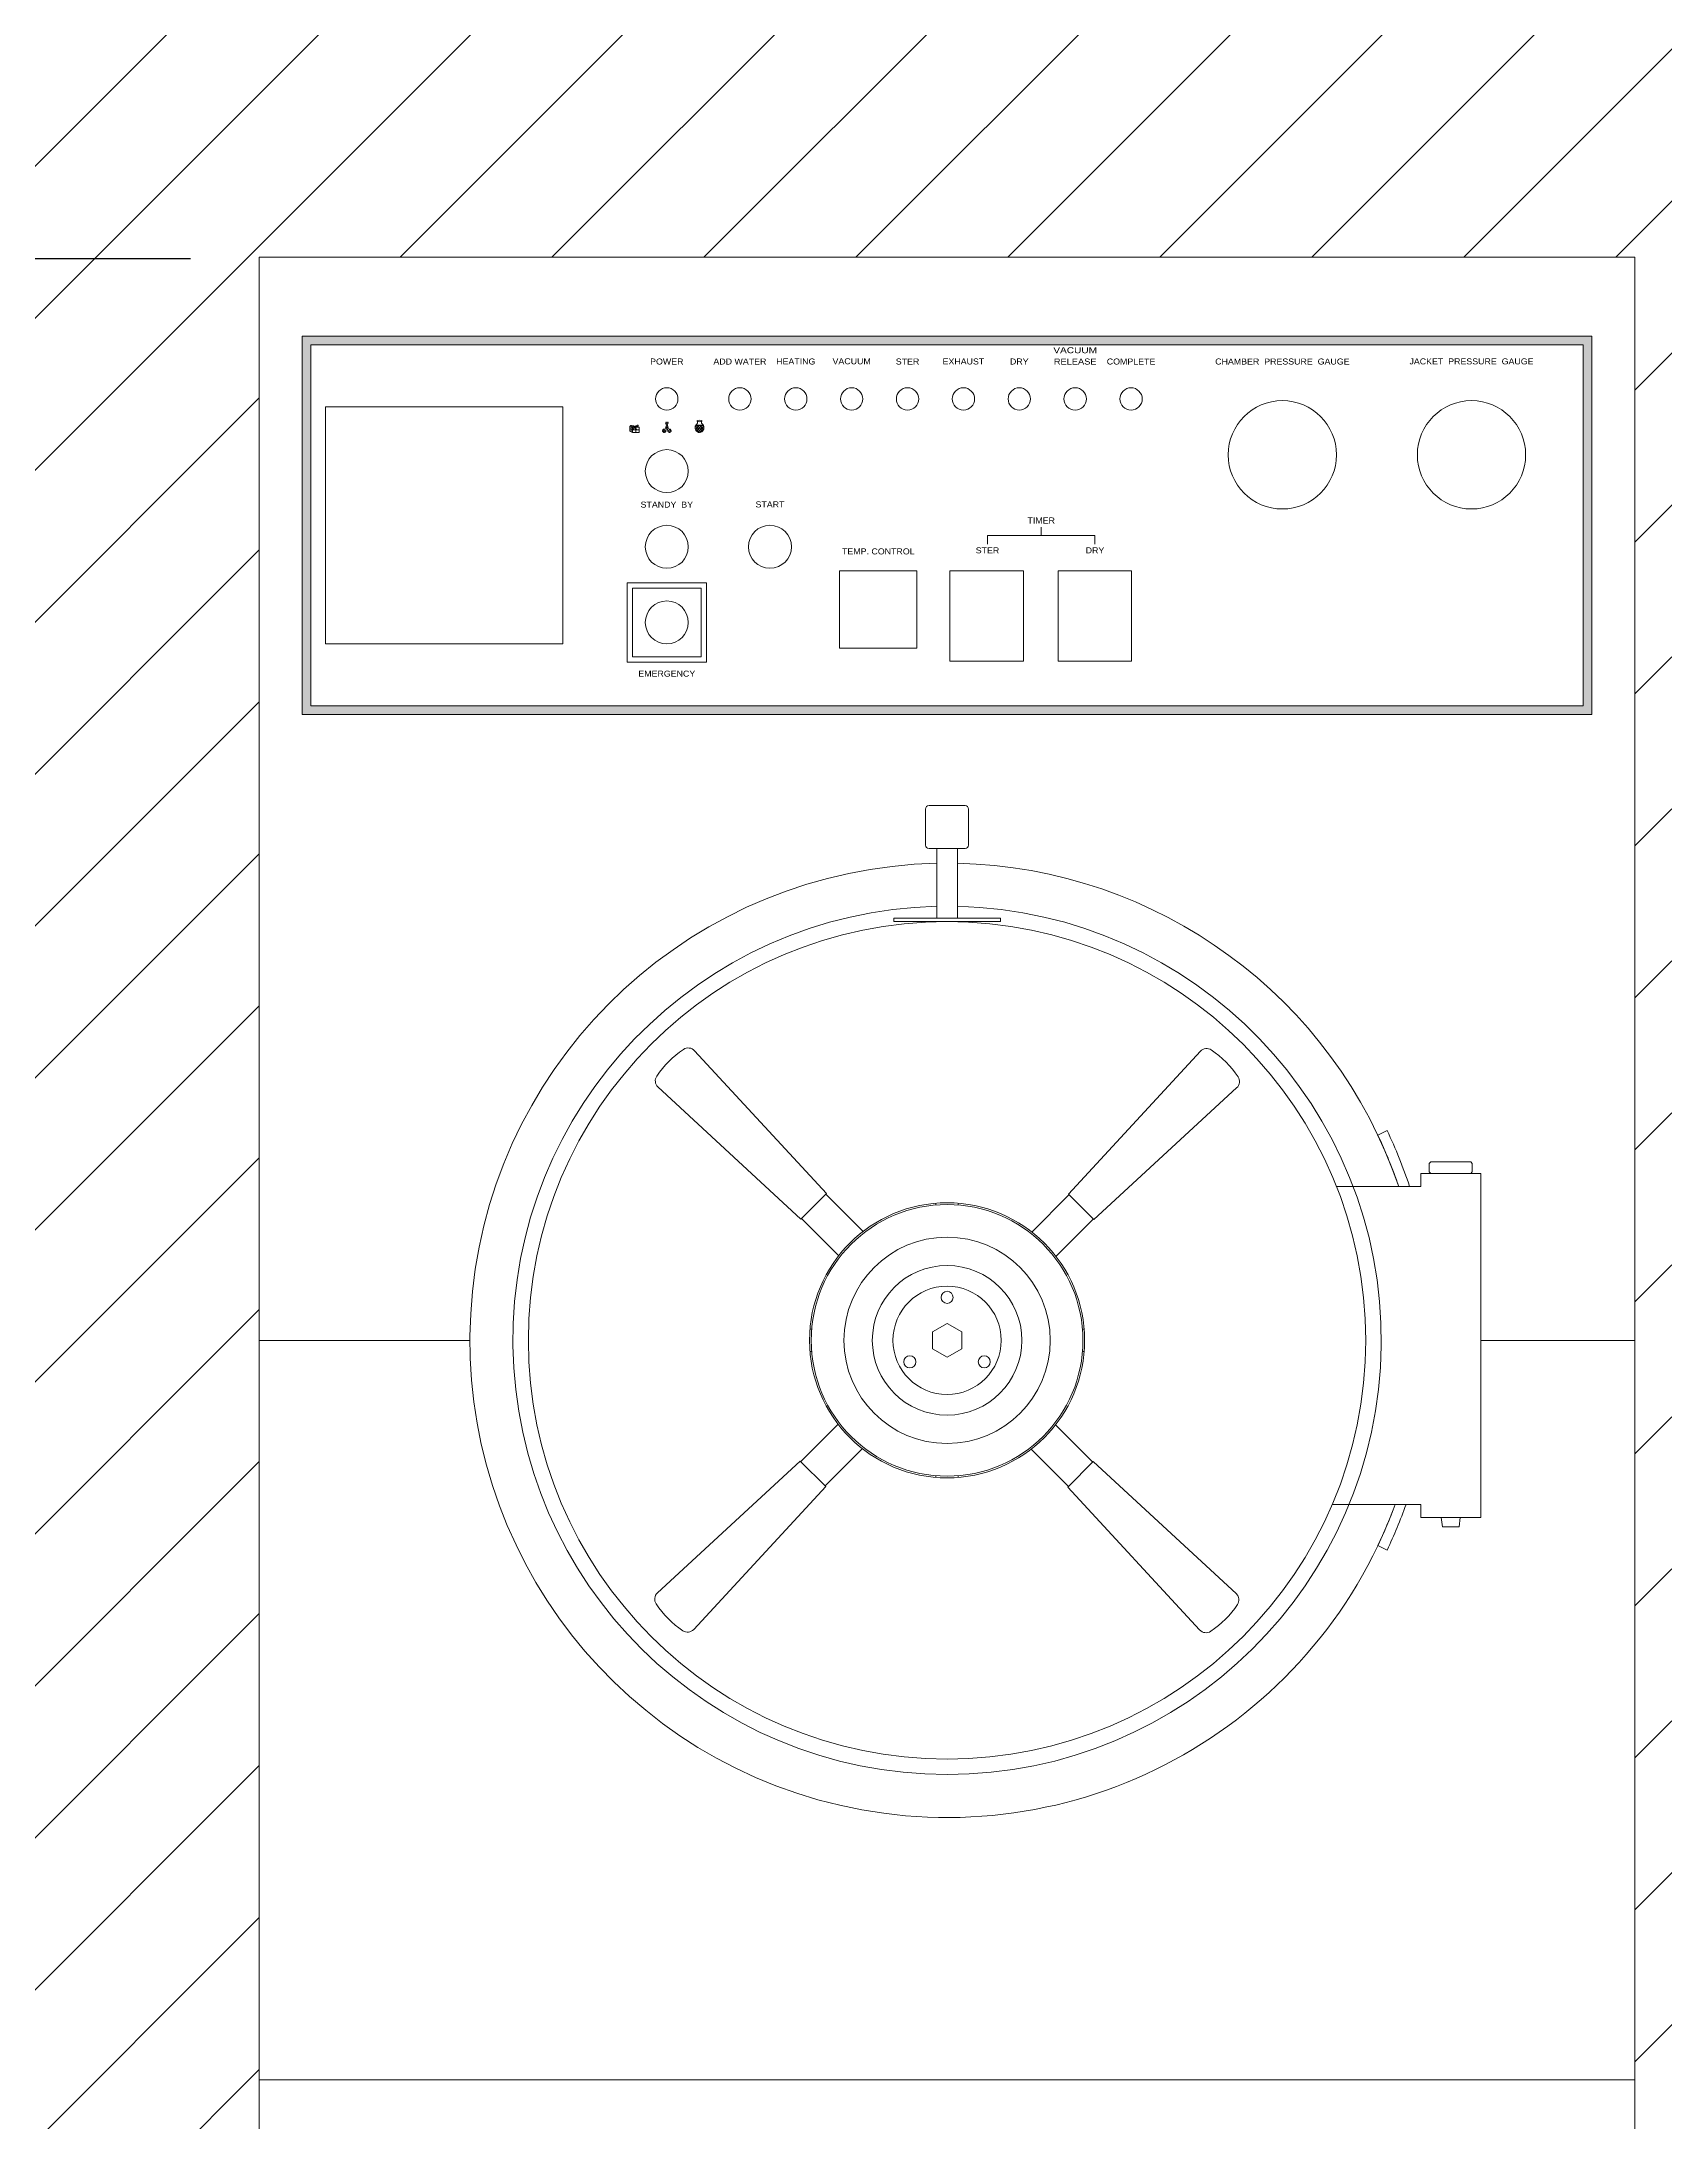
# Model space of a CAD drawing. Header units: millimetres. Extents: x -405943 to 28743, y -35383 to 20033.
# Drawn here: x 21489 to 22434, y 3458 to 4668 of the extents above; entities that cross this region are included whole.
import ezdxf
from ezdxf.enums import TextEntityAlignment as Align

# ---------------------------------------------------------------- set-up
doc = ezdxf.new("R2010")
doc.units = ezdxf.units.MM
doc.layers.get('0').update_dxf_attribs({"lineweight": 15})
doc.layers.add('D', color=3, linetype='Continuous', lineweight=13)
doc.styles.add('2', font='ARIAL.TTF')
doc.styles.add('STU25', font='isocp2.shx')
doc.dimstyles.new('STU25', dxfattribs={"dimscale": 40, "dimtxt": 2.5, "dimasz": 2, "dimexe": 0.6, "dimexo": 1, "dimgap": 1, "dimtad": 1, "dimdsep": 46, "dimtxsty": 'STU25', "dimcen": 2, "dimazin": 2, "dimtfac": 1, "dimtmove": 0, "dimatfit": 3, "dimfxl": 0, "dimtolj": 1, "dimtzin": 0, "dimarcsym": 0})

# ---------------------------------------------------------------- blocks, each defined once
blk = doc.blocks.new('*D4')
at = {"layer": 'D', "color": 0, "lineweight": -2}
for p, q in [((21575.8, 4541.4), (20609.8, 4541.4)), ((20633.8, 4461.4), (20633.8, 2921.4)), ((20775.8, 2841.4), (20609.8, 2841.4))]:
    blk.add_line(p, q, dxfattribs=at)
at = {"layer": 'D', "color": 0}
for points in [[(20647.1, 4461.4), (20620.4, 4461.4), (20633.8, 4541.4)], [(20620.4, 2921.4), (20647.1, 2921.4), (20633.8, 2841.4)]]:
    blk.add_solid(points, dxfattribs=at)
at = {"layer": 'Defpoints', "color": 0}
for p in [(21615.8, 4541.4), (20633.8, 2841.4), (20815.8, 2841.4)]:
    blk.add_point(p, dxfattribs=at)
at = {"layer": 'D', "color": 0, "insert": (20543.8, 3741.4), "char_height": 100, "attachment_point": 5, "rotation": 90, "style": 'STU25'}
blk.add_mtext('\\A1;1700', dxfattribs=at)

msp = doc.modelspace()

# ---------------------------------------------------------------- hatches: boundary and pattern name
h = msp.add_hatch(color=256)
h.paths.add_polyline_path([(21645.848, 4491.392), (21645.848, 4281.392), (22385.848, 4281.392), (22385.848, 4491.392)], flags=16)
h.paths.add_polyline_path([(21640.848, 4496.392), (21640.848, 4276.392), (22390.848, 4276.392), (22390.848, 4496.392)])
at = {"layer": 'D'}
h = msp.add_hatch(dxfattribs=at)
h.set_pattern_fill('ANSI31', color=256, scale=500, style=0)
h.set_pattern_definition([(45, (239278.7, 23161.244), (-44.194174, 44.194174), [])])
h.paths.add_polyline_path([(22415.848, 4542.392), (22415.848, 3912.392), (22415.848, 3482.392), (22415.848, 2862.392), (22390.848, 2862.392), (22390.848, 2852.392), (22376.24, 2852.392), (22376.24, 2844.392), (22410.348, 2844.392), (22410.348, 2841.392), (22565.848, 2841.392), (22565.848, 4628.327), (23215.848, 4628.327), (23215.848, 5541.392), (20815.848, 5541.392), (20815.848, 4628.327), (21465.848, 4628.327), (21465.848, 2841.392), (21616.348, 2841.392), (21616.348, 2844.392), (21650.455, 2844.392), (21650.455, 2852.392), (21640.848, 2852.392), (21640.848, 2862.392), (21615.848, 2862.392), (21615.848, 3482.392), (21615.848, 3912.392), (21615.848, 4542.392)])

# ---------------------------------------------------------------- linework, layer by layer
for p, q in [((21615.848, 4542.392), (22415.848, 4542.392)), ((21615.848, 3912.392), (21615.848, 4542.392)), ((22415.848, 3912.392), (22415.848, 4542.392)), ((22390.848, 4496.392), (21640.848, 4496.392)), ((21640.848, 4496.392), (21640.848, 4276.392)), ((22385.848, 4491.392), (21645.848, 4491.392)), ((21645.848, 4491.392), (21645.848, 4281.392)), ((22385.848, 4281.392), (22385.848, 4491.392)), ((22390.848, 4276.392), (22390.848, 4496.392)), ((21654.348, 4455.392), (21792.348, 4455.392)), ((21654.348, 4455.392), (21654.348, 4317.392)), ((21792.348, 4317.392), (21792.348, 4455.392)), ((21831.26, 4444.075), (21831.925, 4444.075)), ((21832.86, 4443.392), (21831.26, 4444.075)), ((21831.26, 4444.075), (21831.26, 4441.075)), ((21832.86, 4441.892), (21831.26, 4442.575)), ((21832.06, 4443.733), (21832.06, 4440.733)), ((21833.863, 4443.392), (21832.86, 4443.392)), ((21832.86, 4443.392), (21832.86, 4440.392)), ((21836.86, 4441.892), (21832.86, 4441.892)), ((21833.908, 4443.47), (21833.201, 4442.237)), ((21833.201, 4442.237), (21833.469, 4442.027)), ((21833.469, 4442.027), (21834.056, 4443.429)), ((21834.079, 4443.392), (21834.04, 4443.392)), ((21834.06, 4443.429), (21834.86, 4441.892)), ((21835.256, 4442.058), (21834.216, 4443.472)), ((21836.86, 4443.392), (21834.275, 4443.392)), ((21834.86, 4442.597), (21834.86, 4443.392)), ((21834.86, 4441.892), (21835.256, 4442.058)), ((21834.86, 4440.392), (21834.86, 4441.892)), ((21836.86, 4443.392), (21835.876, 4443.812)), ((21836.86, 4440.392), (21836.86, 4443.392)), ((21869.36, 4443.38), (21869.36, 4442.88)), ((21869.365, 4443.54), (21870.395, 4444.57)), ((21871.617, 4440.392), (21869.371, 4442.638)), ((21872.842, 4440.581), (21869.435, 4443.988)), ((21869.458, 4442.187), (21871.841, 4444.57)), ((21869.661, 4444.57), (21874.058, 4444.57)), ((21870.004, 4441.204), (21873.37, 4444.57)), ((21873.715, 4441.204), (21870.349, 4444.57)), ((21870.61, 4445.817), (21870.61, 4446.744)), ((21870.877, 4440.581), (21874.284, 4443.988)), ((21874.261, 4442.187), (21871.878, 4444.57)), ((21872.102, 4440.392), (21874.348, 4442.638)), ((21873.11, 4445.817), (21873.11, 4446.744)), ((21874.354, 4443.54), (21873.324, 4444.57)), ((21874.358, 4442.98), (21874.36, 4443.38)), ((21832.86, 4440.392), (21831.26, 4441.075)), ((21836.86, 4440.392), (21832.86, 4440.392)), ((22070.598, 4380.392), (22070.598, 4385.392)), ((22039.348, 4380.392), (22101.848, 4380.392)), ((22039.348, 4375.392), (22039.348, 4380.392)), ((22101.848, 4380.392), (22101.848, 4375.392)), ((21953.348, 4359.892), (21998.348, 4359.892)), ((21953.348, 4314.892), (21953.348, 4359.892)), ((21998.348, 4314.892), (21998.348, 4359.892)), ((22017.498, 4359.892), (22060.198, 4359.892)), ((22017.498, 4307.392), (22017.498, 4359.892)), ((22060.198, 4359.892), (22060.198, 4307.392)), ((22080.498, 4359.892), (22123.198, 4359.892)), ((22080.498, 4359.892), (22080.498, 4307.392)), ((22123.198, 4359.892), (22123.198, 4307.392)), ((21792.348, 4317.392), (21654.348, 4317.392)), ((21953.348, 4314.892), (21998.348, 4314.892)), ((22017.498, 4307.392), (22060.198, 4307.392)), ((22080.498, 4307.392), (22123.198, 4307.392)), ((21640.848, 4276.392), (22390.848, 4276.392)), ((21645.848, 4281.392), (22385.848, 4281.392)), ((22003.333, 4221.392), (22003.333, 4200.392)), ((22026.333, 4223.392), (22005.333, 4223.392)), ((22028.333, 4200.392), (22028.333, 4221.392)), ((22005.333, 4198.392), (22009.833, 4198.392)), ((22009.833, 4198.392), (22021.833, 4198.392)), ((22009.833, 4198.392), (22009.833, 4157.892)), ((22021.833, 4198.392), (22026.333, 4198.392)), ((22021.833, 4198.392), (22021.833, 4157.892)), ((22046.833, 4157.892), (21984.833, 4157.892)), ((21984.833, 4157.892), (21984.833, 4155.892)), ((21984.833, 4155.892), (22046.833, 4155.892)), ((22046.833, 4155.892), (22046.833, 4157.892)), ((22266.341, 4031.804), (22271.757, 4034.386)), ((21945.302, 3997.43), (21967.038, 3975.694)), ((22086.744, 3997.08), (22065.054, 3975.39)), ((22326.305, 4003.392), (22326.305, 3997.392)), ((21931.16, 3983.288), (21952.85, 3961.598)), ((22009.353, 3992.128), (22009.353, 3991.125)), ((22022.342, 3992.128), (22022.342, 3991.125)), ((22022.342, 3992.128), (22022.342, 3991.125)), ((22100.886, 3982.938), (22079.15, 3961.202)), ((21615.848, 3912.392), (21615.848, 3482.392)), ((21615.848, 3912.392), (21738.348, 3912.392)), ((21936.112, 3918.887), (21937.115, 3918.887)), ((21936.112, 3918.887), (21937.115, 3918.887)), ((22095.583, 3918.887), (22094.58, 3918.887)), ((22095.583, 3918.887), (22094.58, 3918.887)), ((22326.305, 3912.392), (22415.848, 3912.392)), ((22326.305, 3912.392), (22415.848, 3912.392)), ((22326.305, 3912.392), (22415.848, 3912.392)), ((22415.848, 3912.392), (22415.848, 3482.392)), ((21936.112, 3905.898), (21937.115, 3905.898)), ((21936.112, 3905.898), (21937.115, 3905.898)), ((22095.583, 3905.898), (22094.58, 3905.898)), ((22095.583, 3905.898), (22094.58, 3905.898)), ((22095.583, 3905.898), (22094.58, 3905.898)), ((21930.809, 3841.847), (21952.546, 3863.583)), ((22100.535, 3841.496), (22078.845, 3863.186)), ((21944.951, 3827.704), (21966.641, 3849.394)), ((22086.393, 3827.354), (22064.657, 3849.09)), ((22009.353, 3832.656), (22009.353, 3833.66)), ((22009.353, 3832.656), (22009.353, 3833.66)), ((22009.353, 3832.656), (22009.353, 3833.66)), ((22022.342, 3832.656), (22022.342, 3833.66)), ((22022.342, 3832.656), (22022.342, 3833.66)), ((22326.305, 3821.392), (22326.305, 3827.392)), ((22266.341, 3792.98), (22271.757, 3790.398)), ((21615.848, 3482.392), (21615.848, 2862.392)), ((21615.848, 3482.392), (22415.848, 3482.392)), ((21615.848, 3482.392), (22415.848, 3482.392)), ((22415.848, 3482.392), (22415.848, 2862.392))]:
    msp.add_line(p, q)
at = {"linetype": 'Continuous'}
for p, q in [((21868.994, 4080.791), (21945.656, 3997.784)), ((22086.39, 3997.433), (22163.22, 4080.628)), ((21930.806, 3982.935), (21847.612, 4059.765)), ((22184.246, 4059.246), (22101.239, 3982.584)), ((22291.305, 4009.392), (22291.305, 4001.892)), ((22326.305, 4009.392), (22291.305, 4009.392)), ((22297.194, 4016.119), (22296.29, 4015.215)), ((22296.29, 4010.296), (22296.29, 4015.215)), ((22296.29, 4010.296), (22297.194, 4009.392)), ((22297.194, 4016.119), (22308.805, 4016.119)), ((22297.194, 4009.392), (22308.805, 4009.392)), ((22320.416, 4016.119), (22308.805, 4016.119)), ((22320.416, 4009.392), (22308.805, 4009.392)), ((22320.416, 4016.119), (22321.32, 4015.215)), ((22321.32, 4010.296), (22320.416, 4009.392)), ((22321.32, 4010.296), (22321.32, 4015.215)), ((22326.305, 4001.892), (22326.305, 4009.392)), ((21945.656, 3997.784), (21930.806, 3982.935)), ((22101.239, 3982.584), (22086.39, 3997.433)), ((22291.305, 4001.892), (22242.303, 4001.892)), ((22326.305, 3816.892), (22326.305, 4001.892)), ((21847.449, 3765.539), (21930.456, 3842.2)), ((21930.456, 3842.2), (21945.305, 3827.351)), ((22086.04, 3827), (22100.889, 3841.85)), ((22100.889, 3841.85), (22184.083, 3765.02)), ((21945.305, 3827.351), (21868.475, 3744.157)), ((22162.701, 3743.993), (22086.04, 3827)), ((22239.839, 3816.892), (22291.305, 3816.892)), ((22291.305, 3809.392), (22291.305, 3816.892)), ((22326.305, 3816.892), (22326.305, 3809.392)), ((22326.305, 3809.392), (22291.305, 3809.392)), ((22303.998, 3803.997), (22303.271, 3809.392)), ((22303.998, 3803.997), (22308.805, 3803.997)), ((22313.612, 3803.997), (22308.805, 3803.997)), ((22313.612, 3803.997), (22314.339, 3809.392))]:
    msp.add_line(p, q, dxfattribs=at)
msp.add_lwpolyline([(21853.154, 4444.626, -0.25947728), (21853.28, 4445.095, 0.36155861), (21853.393, 4446.567), (21852.884, 4445.381), (21852.375, 4446.567, 0.36155861), (21852.488, 4445.095, -0.25947728), (21852.614, 4444.626), (21852.159, 4442.802, -0.41421356), (21851.573, 4442.406, 2.41421356), (21852.366, 4441.235), (21852.884, 4443.924), (21853.402, 4441.235, 2.41421356), (21854.195, 4442.406, -0.41421356), (21853.609, 4442.802)], format="xyb", close=True)
for points in [[(21829.848, 4306.892), (21875.848, 4306.892), (21875.848, 4352.892), (21829.848, 4352.892)], [(21832.848, 4309.892), (21872.848, 4309.892), (21872.848, 4349.892), (21832.848, 4349.892)], [(22007.348, 3907.485), (22015.848, 3902.577), (22024.348, 3907.485), (22024.348, 3917.3), (22015.848, 3922.207), (22007.348, 3917.3)]]:
    msp.add_lwpolyline(points, close=True)
for centre, radius in [((21852.848, 4459.892), 6.5), ((21895.348, 4459.892), 6.5), ((21927.848, 4459.892), 6.5), ((21960.348, 4459.892), 6.5), ((21992.848, 4459.892), 6.5), ((22025.348, 4459.892), 6.5), ((22057.848, 4459.892), 6.5), ((22090.348, 4459.892), 6.5), ((22122.848, 4459.892), 6.5), ((22210.848, 4427.392), 31.5), ((22320.848, 4427.392), 31.5), ((21834.06, 4443.733), 0.304), ((21851.384, 4441.424), 0.5), ((21854.384, 4441.424), 0.5), ((21852.848, 4417.892), 12.5), ((21852.848, 4373.892), 12.5), ((21912.848, 4373.892), 12.5), ((21852.848, 4329.892), 12.5), ((22015.848, 3912.392), 243.5), ((22015.848, 3912.392), 80), ((22015.848, 3912.392), 79), ((22015.848, 3912.392), 60), ((22015.848, 3912.392), 43.5), ((22015.848, 3912.392), 31.5), ((22015.848, 3937.392), 3.5), ((21994.197, 3899.892), 3.5), ((22037.498, 3899.892), 3.5)]:
    msp.add_circle(centre, radius)
for centre, radius, start, end in [((21871.86, 4443.38), 2.5, 125.685335, 180), ((21871.86, 4442.88), 2.5, 180, 2.294199), ((21870.11, 4445.817), 0.5, 305.685335, 0), ((21870.51, 4446.744), 0.1, 0, 59.933984), ((21873.21, 4446.744), 0.1, 120.066016, 180), ((21873.61, 4445.817), 0.5, 180, 234.314665), ((21871.86, 4443.38), 2.5, 359.425587, 54.314665), ((22005.333, 4221.392), 2, 90, 180), ((22026.333, 4221.392), 2, 0, 90), ((22005.333, 4200.392), 2, 180, 270), ((22026.333, 4200.392), 2, 270, 0), ((22015.848, 3912.392), 277.5, 91.241962, 339.87044), ((22015.848, 3912.392), 277.5, 18.815545, 88.764114), ((22015.848, 3912.392), 252.5, 91.364951, 88.641727), ((22015.848, 3912.392), 277.5, 18.815545, 25.487446), ((22015.848, 3912.392), 283.5, 18.402875, 25.487446), ((22015.848, 3912.392), 277.5, 334.512554, 339.87044), ((22015.848, 3912.392), 283.5, 334.512554, 340.314276)]:
    msp.add_arc(centre, radius, start, end)
for centre, radius, start, end in [((21893.413, 4035.177), 55.773, 123.648227, 146.352885), ((21865.281, 4077.443), 5, 42.039064, 123.648227), ((22166.76, 4077.087), 5.007, 56.352885, 135), ((22138.632, 4034.827), 55.773, 33.648227, 56.352885), ((21851.152, 4063.305), 5.007, 146.352885, 225), ((22180.898, 4062.959), 5, 312.039064, 33.648227), ((21850.797, 3761.825), 5, 132.039064, 213.648227), ((22180.543, 3761.479), 5.007, 326.352885, 45), ((21893.063, 3789.958), 55.773, 213.648227, 236.352885), ((22138.282, 3789.607), 55.773, 303.648227, 326.352885), ((21864.935, 3747.697), 5.007, 236.352885, 315), ((22166.415, 3747.342), 5, 222.039064, 303.648227)]:
    msp.add_arc(centre, radius, start, end, dxfattribs=at)
msp.add_ellipse((21871.86, 4447.08), major_axis=(-1.5, 0), ratio=0.33333333)
for points in [[(21833.879, 4443.978), (21833.377, 4444.179), (21831.78, 4444.375), (21832.288, 4443.724), (21833.903, 4443.472)], [(21834.24, 4443.978), (21834.742, 4444.179), (21836.139, 4444.603), (21835.995, 4443.977), (21834.216, 4443.472)]]:
    msp.add_spline(points, degree=3)
for points, knots in [([(21833.776, 4443.623), (21833.185, 4443.822), (21832.294, 4444.042), (21832.373, 4443.692), (21832.761, 4443.49)], [0.70140981, 0.70140981, 0.70140981, 0.70140981, 2.14926829, 2.29859055, 2.29859055, 2.29859055, 2.29859055]), ([(21834.345, 4443.627), (21834.817, 4443.869), (21835.532, 4444.247), (21835.459, 4443.672), (21835.077, 4443.46)], [0.80313123, 0.80313123, 0.80313123, 0.80313123, 2.00034188, 2.40933889, 2.40933889, 2.40933889, 2.40933889])]:
    msp.add_open_spline(points, degree=3, knots=knots)

# ---------------------------------------------------------------- texts
at = {"style": '2'}
for s, width, p in [('VACUUM', 1.2, (22090.354, 4485.43)), ('POWER', 1.05, (21852.848, 4478.866)), ('ADD WATER', 1.05, (21895.348, 4478.859)), ('HEATING', 1.05, (21927.848, 4478.873)), ('VACUUM', 1.05, (21960.348, 4478.992)), ('STER', 1.05, (21992.848, 4478.859)), ('EXHAUST', 1.05, (22025.348, 4478.892)), ('DRY', 1.05, (22057.848, 4478.867)), ('RELEASE', 1.1, (22090.348, 4478.844)), ('COMPLETE', 1.05, (22122.848, 4478.857)), ('CHAMBER  PRESSURE  GAUGE', 1.05, (22210.847, 4478.857)), ('JACKET  PRESSURE  GAUGE', 1.05, (22320.847, 4478.924)), ('STANDY  BY', 1.05, (21852.848, 4395.632)), ('START', 1.05, (21912.848, 4395.743)), ('TIMER', 1.05, (22070.598, 4386.392)), ('TEMP. CONTROL', 1.05, (21975.848, 4368.415)), ('STER', 1.05, (22039.348, 4369.036)), ('DRY', 1.05, (22101.848, 4369.036))]:
    msp.add_text(s, height=3.5, dxfattribs=dict(at, width=width)).set_placement(p, align=Align.BOTTOM_CENTER)
at = {"style": '2', "width": 1.05}
msp.add_text('EMERGENCY', height=3.5, dxfattribs=at).set_placement((21852.818, 4301.881), align=Align.TOP_CENTER)

# ---------------------------------------------------------------- dimensions: what is measured, and where the dimension line sits
at = {"layer": 'D'}
dim = msp.add_linear_dim(base=(20633.776, 2841.392), p1=(21615.848, 4541.392), p2=(20815.848, 2841.392), angle=90, dimstyle='STU25', dxfattribs=at)
dim.commit()
dim.dimension.update_dxf_attribs({"geometry": '*D4', "text_midpoint": (20633.776, 3741.392), "dimtype": 160})

doc.saveas('drawing.dxf')
